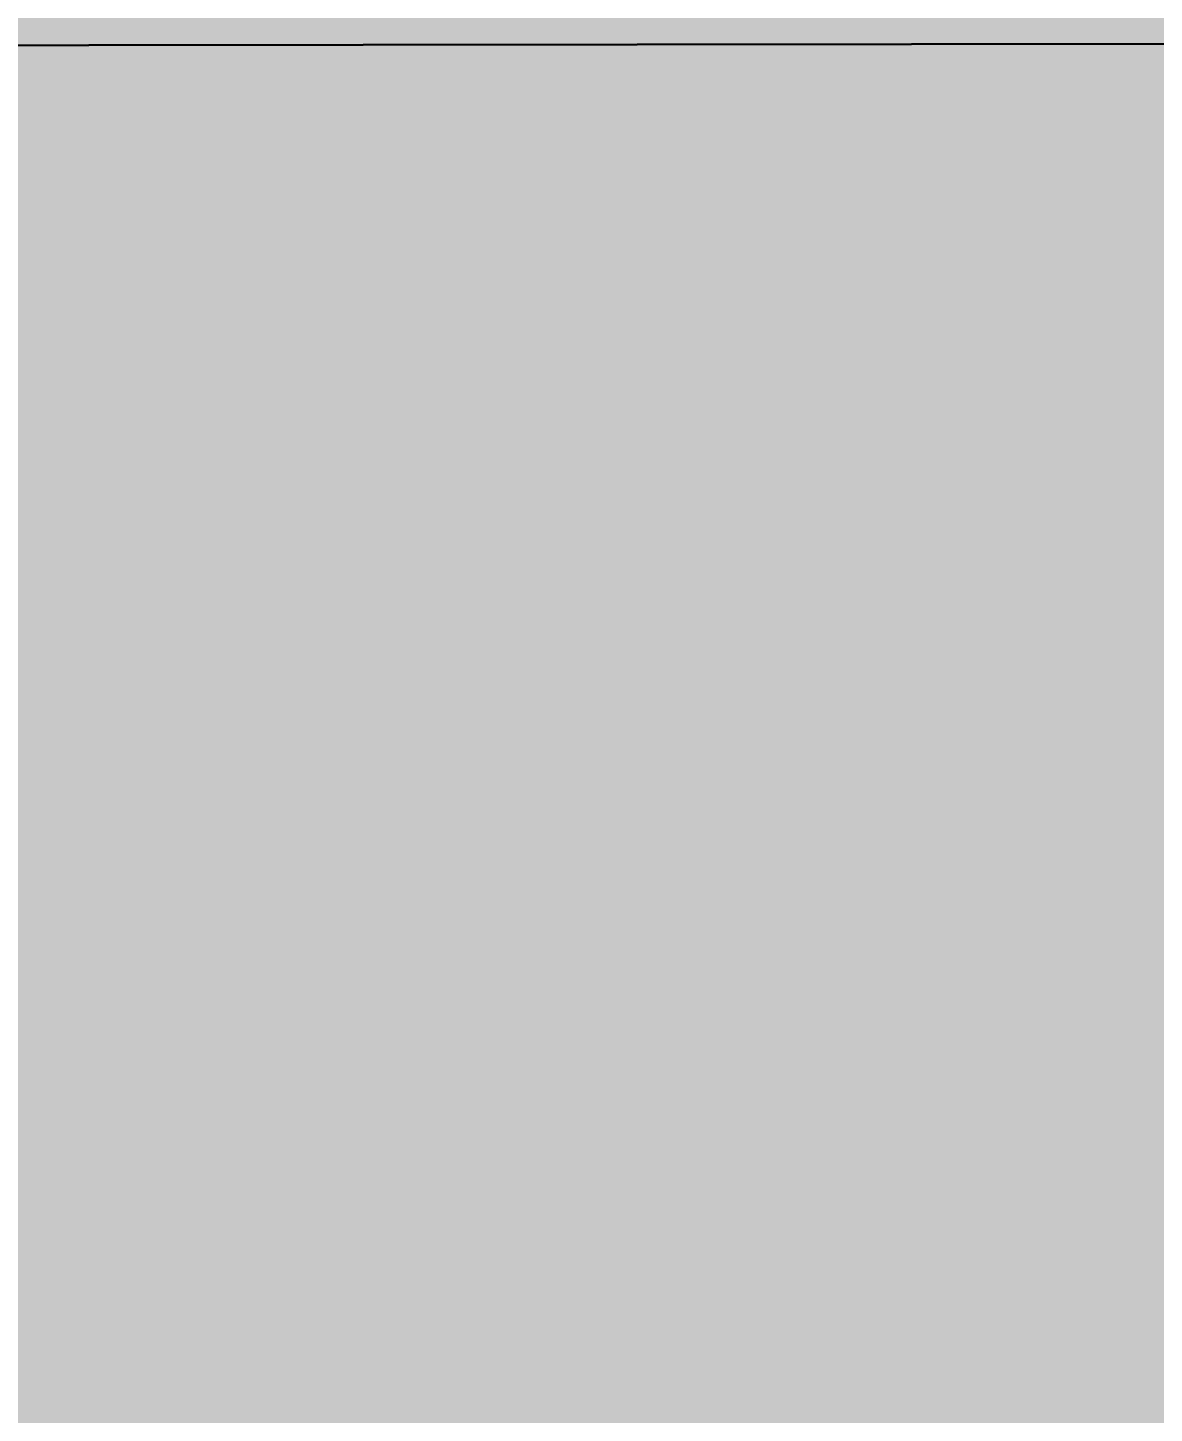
# Model space of a CAD drawing. Extents: x 560272 to 568164, y 6204780 to 6214217.
# Drawn here: x 566173.35 to 566184.33, y 6209846.14 to 6209859.64 of the extents above; entities that cross this region are included whole.
import ezdxf

# ---------------------------------------------------------------- set-up
doc = ezdxf.new("R2010")
doc.units = 0
doc.header["$LTSCALE"] = 5
doc.layers.add('D-TXT', color=6, linetype='Continuous')
doc.layers.add('Quarters', color=8, linetype='Continuous')
doc.layers.add('ROUTE-MAP-BACKGROUND-H', color=7, linetype='Continuous', true_color=0xf0ebff)
doc.styles.add('BOLD', font='ARIALNB.TTF')

msp = doc.modelspace()

# ---------------------------------------------------------------- hatches: boundary and pattern name
at = {"layer": 'ROUTE-MAP-BACKGROUND-H'}
h = msp.add_hatch(color=256, dxfattribs=at)
h.dxf.hatch_style = 1
h.paths.add_polyline_path([(565237.99, 6210345.866), (566535.85, 6210345.729), (566539.103, 6209697.377), (565234.412, 6209697.744)])

# ---------------------------------------------------------------- linework, layer by layer
at = {"layer": 'Quarters', "flags": 128}
for points in [[(566171.269, 6209859.467), (566158.235, 6209859.449), (566158.21, 6209872.829), (566158.185, 6209886.21), (566158.16, 6209899.59), (566158.135, 6209912.97), (566171.164, 6209912.989), (566184.528, 6209913.008), (566197.892, 6209913.027), (566211.256, 6209913.046), (566211.286, 6209899.665), (566211.316, 6209886.284), (566211.346, 6209872.903), (566211.376, 6209859.522), (566198.007, 6209859.503), (566184.638, 6209859.485)], [(566171.373, 6209806.279), (566158.334, 6209806.262), (566158.31, 6209819.307), (566158.285, 6209832.688), (566158.26, 6209846.068), (566158.235, 6209859.449), (566171.269, 6209859.467), (566184.638, 6209859.485), (566198.007, 6209859.503), (566211.376, 6209859.522), (566211.406, 6209846.141), (566211.436, 6209832.76), (566211.466, 6209819.378), (566211.495, 6209806.332), (566198.121, 6209806.314), (566184.747, 6209806.296)]]:
    msp.add_lwpolyline(points, close=True, dxfattribs=at)

# ---------------------------------------------------------------- texts
at = {"layer": 'D-TXT', "insert": (566190.05, 6209858.193), "char_height": 9.98639, "width": 98.05645, "attachment_point": 2, "style": 'BOLD'}
msp.add_mtext('UTIKOOMAK LAKE INDIAN RESERVE #155B', dxfattribs=at)

doc.saveas('drawing.dxf')
